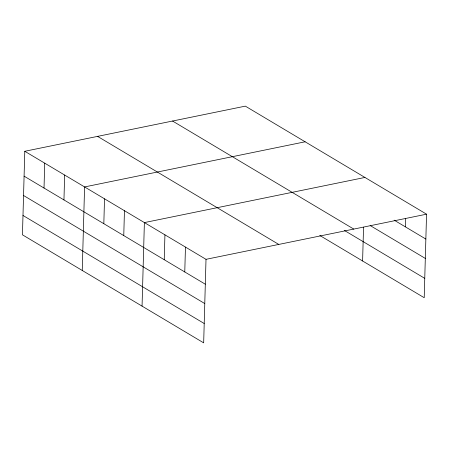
<?xml version="1.0" encoding="UTF-8"?>
<svg xmlns="http://www.w3.org/2000/svg" width="449" height="449" viewBox="0 0 449 449"><rect width="100%" height="100%" fill="white"/><g stroke="black" fill="none" stroke-linecap="round" stroke-linejoin="round"><path stroke-width="0.67" d="M24.785 151.279L22.45 234.816L203.672 342.862L206.007 259.326L24.785 151.279L245.328 106.138L426.55 214.184L424.215 297.721L319.8 235.467M44.024 188.041L44.72 163.161M63.954 199.923L64.65 175.048M82.251 270.472L84.586 186.936L305.135 141.794M103.826 223.697L104.522 198.817M123.761 235.579L124.457 210.704M142.058 306.128L144.387 222.592L364.936 177.45M164.233 259.713L164.929 234.833M184.769 271.959L185.465 247.079M362.601 260.987L363.544 227.188M405.318 226.818L405.548 218.523M206.007 259.326L426.55 214.184M394.166 220.167L425.854 239.064M370.156 225.533L425.315 258.422M172.551 121.034L353.767 229.08M344.383 230.444L424.76 278.363M97.562 136.378L278.784 244.43M24.089 176.154L205.311 284.2M23.55 195.511L204.766 303.563M22.989 215.458L204.211 323.505"/></g></svg>
